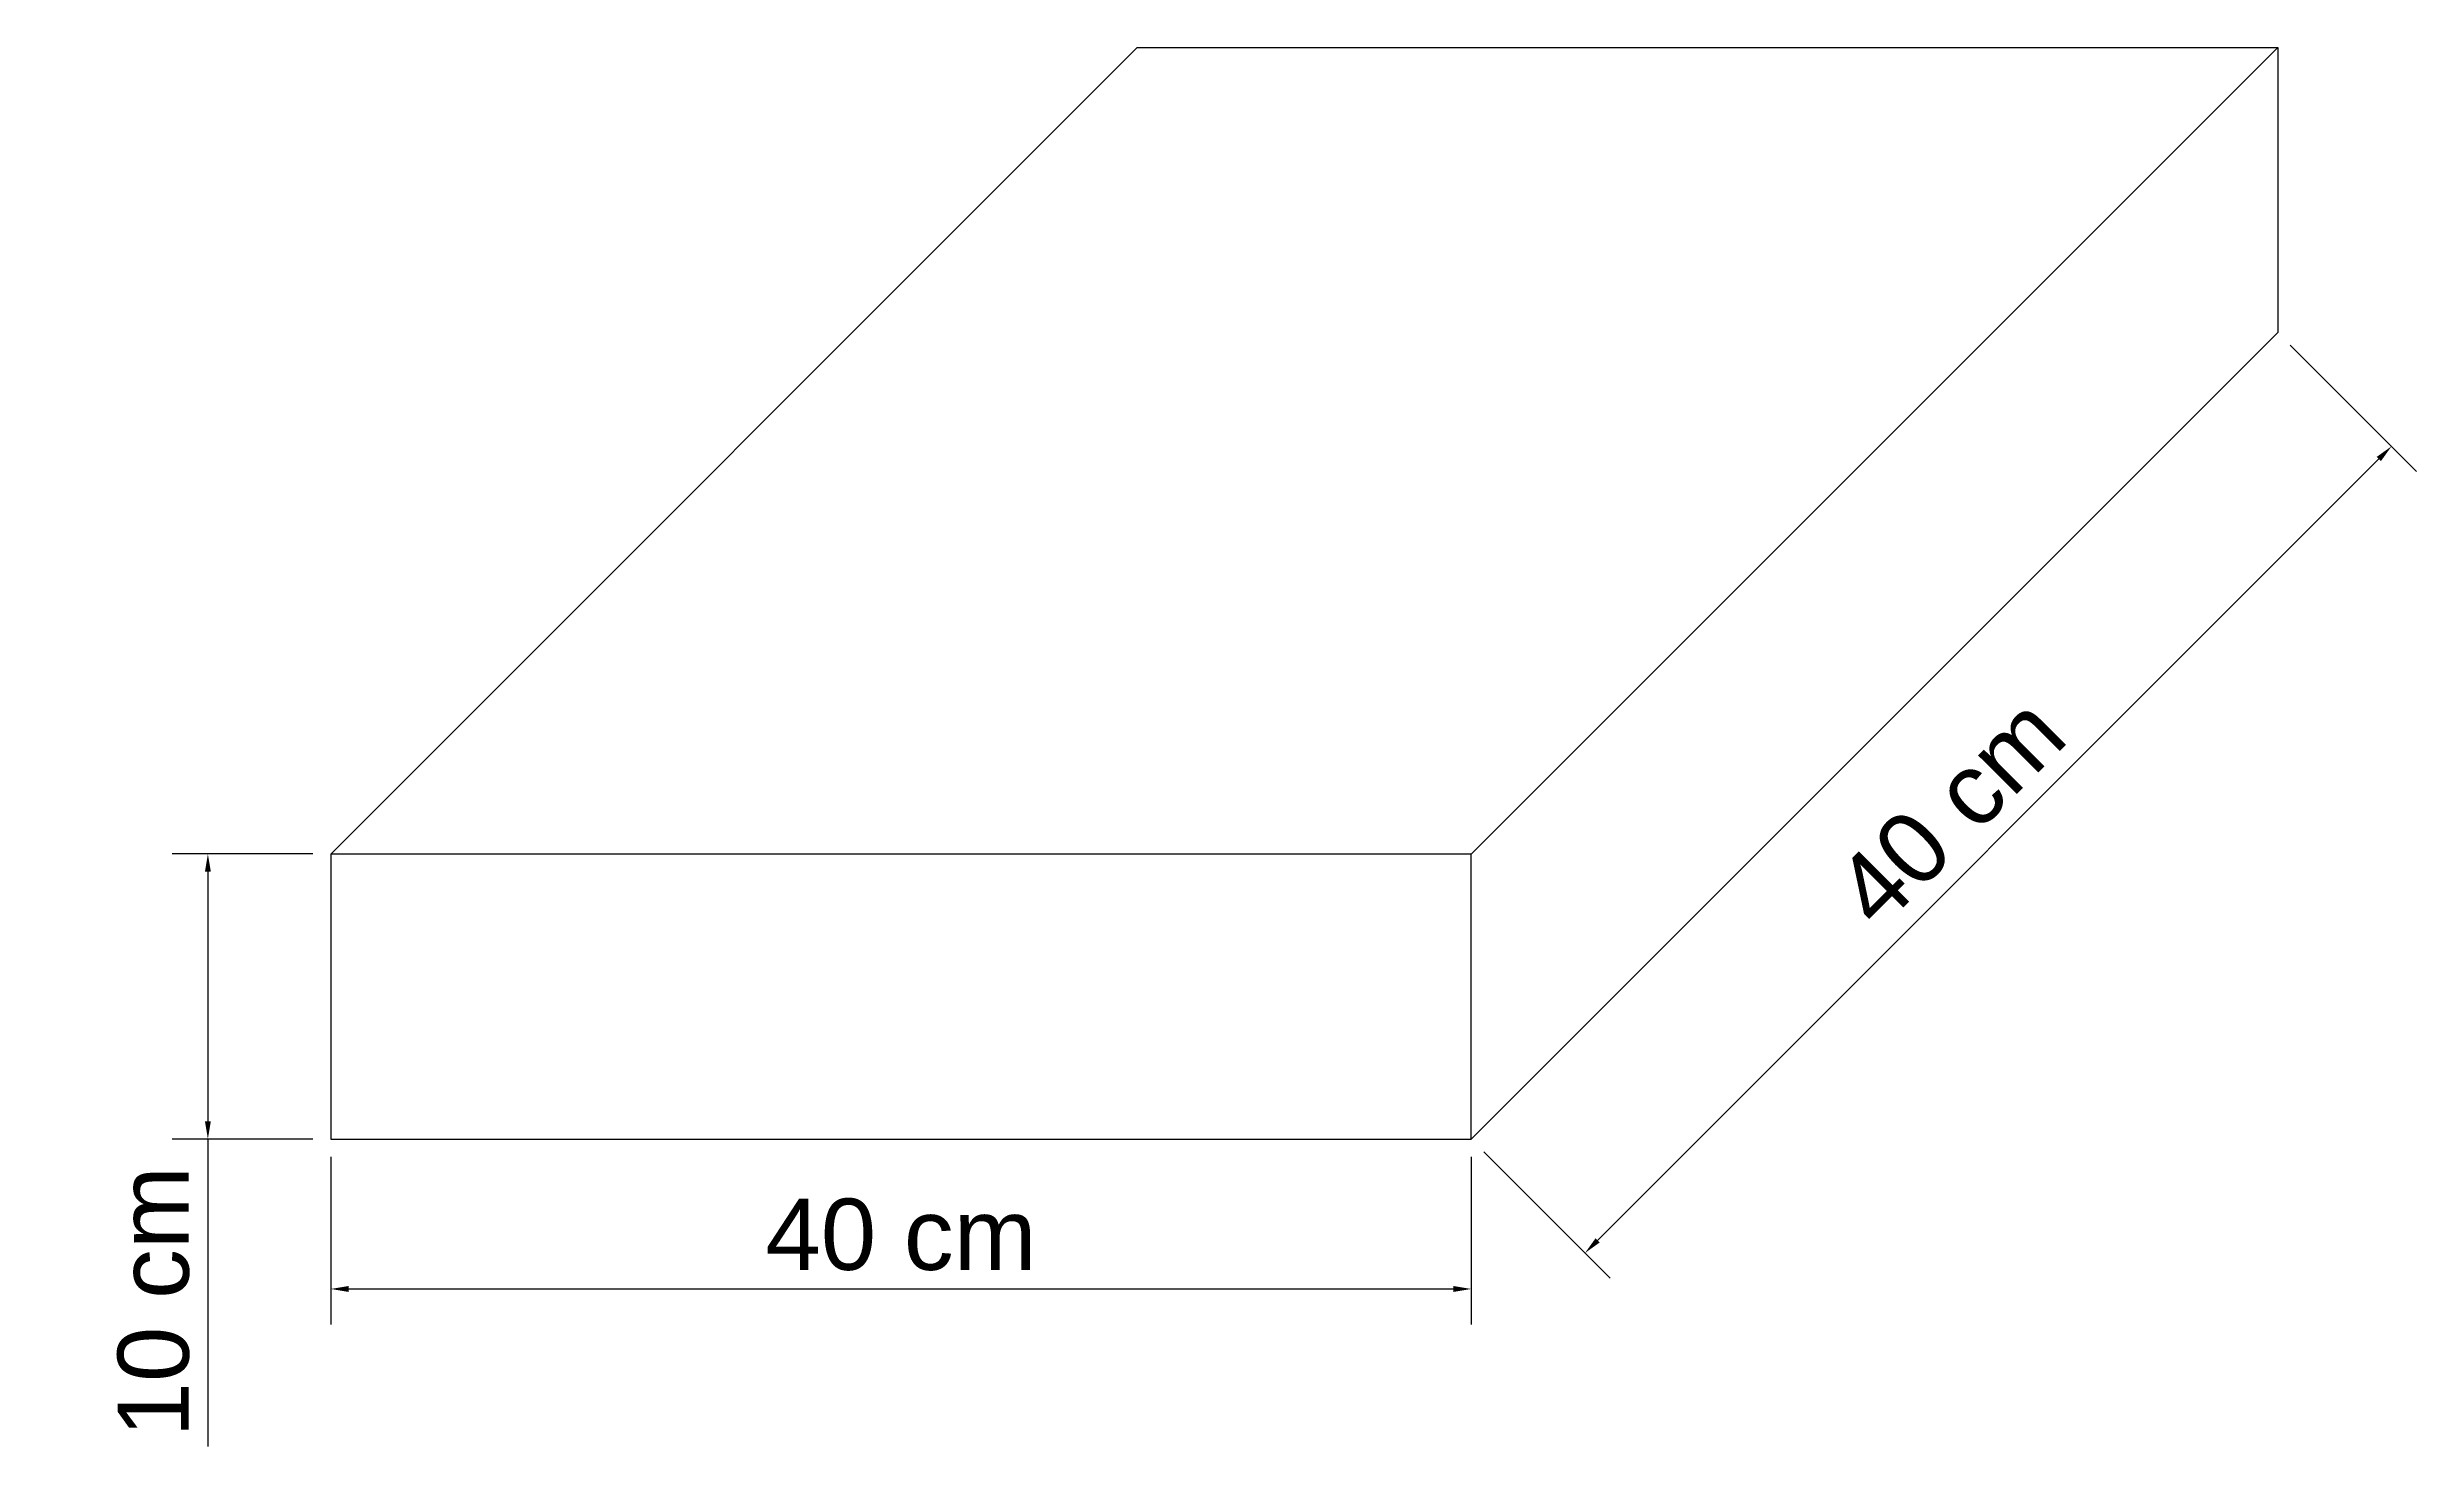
# Model space of a CAD drawing. Header units: millimetres. Extents: x 3066 to 4340, y 1586 to 2259.
# Drawn here: x 3510 to 4340, y 1763 to 2254 of the extents above; entities that cross this region are included whole.
import ezdxf

# ---------------------------------------------------------------- set-up
doc = ezdxf.new("R2010")
doc.units = ezdxf.units.MM
doc.layers.add('Cotas', color=253, linetype='Continuous')
doc.styles.get("Standard").update_dxf_attribs({"font": 'arial.ttf'})
doc.dimstyles.new('Hector_cm', dxfattribs={"dimtxt": 2.5, "dimasz": 0.625, "dimexe": 1.248, "dimexo": 0.625, "dimtad": 1, "dimlfac": 0.1, "dimtxsty": 'Standard', "dimcen": 1, "dimadec": 0, "dimazin": 0, "dimtfac": 1, "dimtmove": 0, "dimatfit": 3, "dimfxl": 1, "dimarcsym": 0})

# ---------------------------------------------------------------- blocks, each defined once
blk = doc.blocks.new('*D15')
at = {"layer": 'Cotas', "color": 0, "lineweight": -2, "transparency": 16777216}
for p, q in [((3602.67, 1971.07), (3553.34, 1971.07)), ((3565.82, 1964.82), (3565.82, 1877.32)), ((3602.67, 1871.07), (3553.34, 1871.07)), ((3565.82, 1871.07), (3565.82, 1763.27))]:
    blk.add_line(p, q, dxfattribs=at)
at = {"layer": 'Cotas', "color": 0, "transparency": 16777216}
for points in [[(3564.78, 1964.82), (3566.86, 1964.82), (3565.82, 1971.07)], [(3564.78, 1877.32), (3566.86, 1877.32), (3565.82, 1871.07)]]:
    blk.add_solid(points, dxfattribs=at)
at = {"layer": 'Defpoints', "color": 0, "transparency": 16777216}
for p in [(3608.92, 1971.07), (3565.82, 1871.07), (3608.92, 1871.07)]:
    blk.add_point(p, dxfattribs=at)
at = {"layer": 'Cotas', "color": 0, "transparency": 16777216, "insert": (3546.81, 1814.04), "char_height": 25, "attachment_point": 5, "rotation": 90}
blk.add_mtext('10 cm', dxfattribs=at)
blk = doc.blocks.new('*D16')
at = {"layer": 'Cotas', "color": 0, "lineweight": -2, "transparency": 16777216}
for p, q in [((3608.92, 1864.82), (3608.92, 1806.06)), ((4008.92, 1864.82), (4008.92, 1806.06)), ((3615.17, 1818.54), (4002.67, 1818.54))]:
    blk.add_line(p, q, dxfattribs=at)
at = {"layer": 'Cotas', "color": 0, "transparency": 16777216}
for points in [[(3615.17, 1819.58), (3615.17, 1817.5), (3608.92, 1818.54)], [(4002.67, 1819.58), (4002.67, 1817.5), (4008.92, 1818.54)]]:
    blk.add_solid(points, dxfattribs=at)
at = {"layer": 'Defpoints', "color": 0, "transparency": 16777216}
for p in [(3608.92, 1871.07), (4008.92, 1871.07), (4008.92, 1818.54)]:
    blk.add_point(p, dxfattribs=at)
at = {"layer": 'Cotas', "color": 0, "transparency": 16777216, "insert": (3808.92, 1837.55), "char_height": 25, "attachment_point": 5}
blk.add_mtext('40 cm', dxfattribs=at)
blk = doc.blocks.new('*D17')
at = {"layer": 'Cotas', "color": 0, "lineweight": -2, "transparency": 16777216}
for p, q in [((4296.19, 2149.49), (4340.49, 2105.18)), ((4053.25, 1835.58), (4327.25, 2109.59)), ((4013.34, 1866.65), (4057.65, 1822.34))]:
    blk.add_line(p, q, dxfattribs=at)
at = {"layer": 'Cotas', "color": 0, "transparency": 16777216}
for points in [[(4326.51, 2110.32), (4327.99, 2108.85), (4331.67, 2114.01)], [(4052.51, 1836.32), (4053.98, 1834.85), (4048.83, 1831.16)]]:
    blk.add_solid(points, dxfattribs=at)
at = {"layer": 'Defpoints', "color": 0, "transparency": 16777216}
for p in [(4291.77, 2153.91), (4331.67, 2114.01), (4008.92, 1871.07)]:
    blk.add_point(p, dxfattribs=at)
at = {"layer": 'Cotas', "color": 0, "transparency": 16777216, "insert": (4176.8, 1986.03), "char_height": 25, "attachment_point": 5, "rotation": 45}
blk.add_mtext('40 cm', dxfattribs=at)

msp = doc.modelspace()

# ---------------------------------------------------------------- linework, layer by layer
for p, q in [((3608.923, 1971.067), (3891.766, 2253.91)), ((3891.766, 2253.91), (4291.766, 2253.91)), ((4008.923, 1971.067), (4291.766, 2253.91)), ((4291.766, 2253.91), (4291.766, 2153.91)), ((4008.923, 1871.067), (4291.766, 2153.91))]:
    msp.add_line(p, q)
msp.add_lwpolyline([(3608.923, 1871.067), (4008.923, 1871.067), (4008.923, 1971.067), (3608.923, 1971.067)], close=True)

# ---------------------------------------------------------------- dimensions: what is measured, and where the dimension line sits
at = {"layer": 'Cotas'}
dim = msp.add_aligned_dim(p1=(4008.923, 1871.067), p2=(4291.766, 2153.91), distance=-56.432, dimstyle='Hector_cm', override={"dimpost": ' cm'}, dxfattribs=at)
dim.commit()
dim.dimension.update_dxf_attribs({"geometry": '*D17', "text_midpoint": (4176.803, 1986.03)})
dim = msp.add_linear_dim(base=(3565.82, 1871.067), p1=(3608.923, 1971.067), p2=(3608.923, 1871.067), angle=90, dimstyle='Hector_cm', override={"dimpost": ' cm'}, dxfattribs=at)
dim.commit()
dim.dimension.update_dxf_attribs({"geometry": '*D15', "text_midpoint": (3546.806, 1814.042)})
dim = msp.add_linear_dim(base=(4008.923, 1818.538), p1=(3608.923, 1871.067), p2=(4008.923, 1871.067), dimstyle='Hector_cm', override={"dimpost": ' cm'}, dxfattribs=at)
dim.commit()
dim.dimension.update_dxf_attribs({"geometry": '*D16', "text_midpoint": (3808.923, 1837.552)})

doc.saveas('drawing.dxf')
